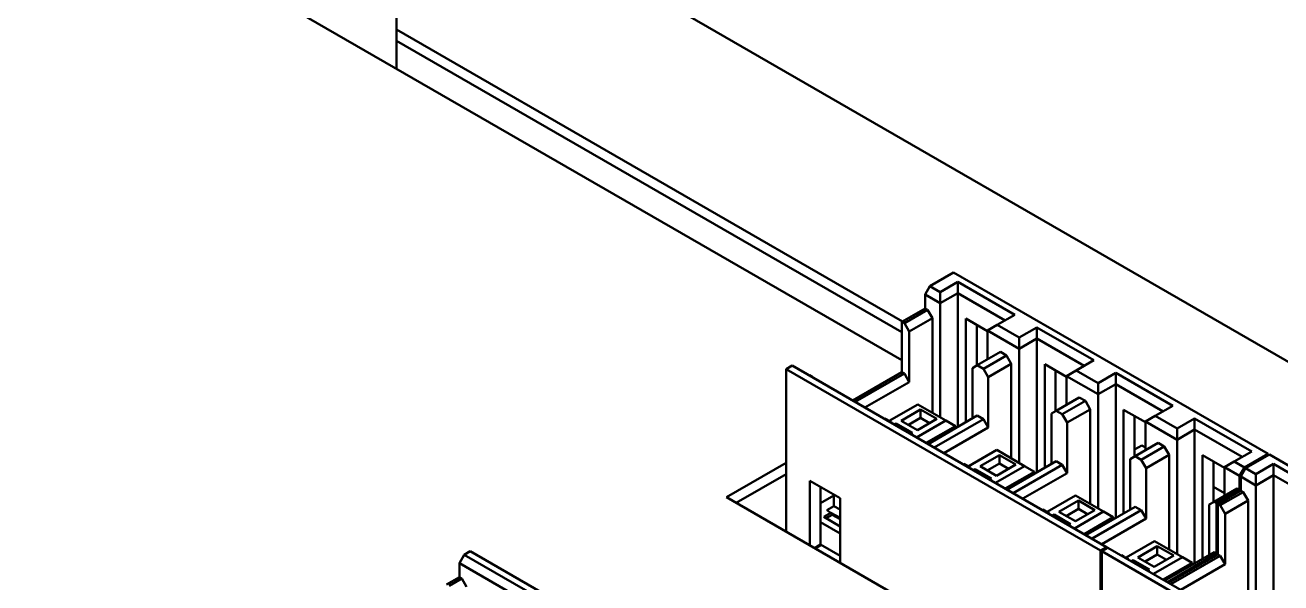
# Model space of a CAD drawing. Header units: millimetres. Extents: x 1021 to 2778, y -197 to 600.
# Drawn here: x 1591.8 to 1664.9, y 461.3 to 493.8 of the extents above; entities that cross this region are included whole.
import ezdxf

# ---------------------------------------------------------------- set-up
doc = ezdxf.new("R2010")
doc.units = ezdxf.units.MM
doc.header["$LTSCALE"] = 2
doc.layers.add('외형선(ISO)', color=7, linetype='Continuous', lineweight=50)

msp = doc.modelspace()

# ---------------------------------------------------------------- linework, layer by layer
at = {"layer": '외형선(ISO)'}
for p, q in [((1607.0537, 507.8347), (1769.6882, 413.9376)), ((1642.8686, 474.2563), (1590.8471, 504.2909)), ((1613.4353, 502.0682), (1613.4353, 491.2496)), ((1613.4353, 493.5358), (1642.904, 476.522)), ((1642.8686, 475.8893), (1613.4353, 492.8826)), ((1644.495, 478.5837), (1645.8738, 479.3798)), ((1645.8738, 479.3798), (1664.1879, 468.8062)), ((1644.2121, 478.0938), (1644.495, 478.5837)), ((1644.495, 478.5837), (1645.096, 478.2367)), ((1645.096, 478.2367), (1646.1213, 478.8286)), ((1645.096, 478.2367), (1645.096, 477.5835)), ((1646.1213, 478.8286), (1649.4447, 476.9099)), ((1646.1213, 478.1755), (1646.1213, 478.8286)), ((1644.2121, 477.2773), (1644.2121, 478.0938)), ((1645.096, 477.5835), (1644.2121, 478.0938)), ((1646.1213, 478.1755), (1645.096, 477.5835)), ((1645.096, 477.5835), (1645.096, 470.929)), ((1648.879, 476.5833), (1646.1213, 478.1755)), ((1646.1213, 478.1755), (1646.1213, 470.3779)), ((1644.2121, 477.2773), (1642.8686, 476.5016)), ((1643.01, 476.42), (1644.3535, 477.1957)), ((1644.3535, 477.1957), (1644.2121, 477.2773)), ((1644.3535, 477.1957), (1644.6364, 476.7058)), ((1649.4447, 476.9099), (1648.4194, 476.3179)), ((1642.8686, 473.5622), (1642.8686, 476.5016)), ((1642.8686, 476.5016), (1643.01, 476.42)), ((1643.2929, 475.9301), (1643.01, 476.42)), ((1644.6364, 476.7058), (1643.2929, 475.9301)), ((1644.6364, 476.7058), (1644.6364, 471.1944)), ((1646.5809, 476.6853), (1646.5809, 470.6433)), ((1646.5809, 476.6853), (1647.8537, 475.9505)), ((1647.2173, 473.9501), (1647.2173, 476.3179)), ((1647.8537, 475.9913), (1648.4194, 476.3179)), ((1648.4194, 476.3179), (1649.6922, 475.5831)), ((1649.6922, 475.5831), (1650.7175, 476.175)), ((1650.7175, 476.175), (1654.0409, 474.2563)), ((1650.7175, 475.5218), (1650.7175, 476.175)), ((1643.2929, 475.9301), (1643.2929, 472.9907)), ((1649.6922, 474.9299), (1647.8537, 475.9913)), ((1647.8537, 475.9913), (1647.8537, 474.3175)), ((1649.6922, 475.5831), (1649.6922, 474.9299)), ((1650.7175, 475.5218), (1649.6922, 474.9299)), ((1653.4752, 473.9297), (1650.7175, 475.5218)), ((1650.7175, 475.5218), (1650.7175, 467.7243)), ((1648.5962, 474.7462), (1647.2527, 473.9705)), ((1648.9497, 474.542), (1648.5962, 474.7462)), ((1649.6922, 474.9299), (1649.6922, 468.2754)), ((1636.1158, 473.746), (1636.4693, 473.9501)), ((1654.7834, 463.3765), (1636.4693, 473.9501)), ((1647.2527, 473.9705), (1646.9698, 473.8072)), ((1647.2173, 474.0317), (1647.288, 473.9909)), ((1647.2527, 473.9705), (1647.6062, 473.7664)), ((1647.6062, 473.7664), (1648.9497, 474.542)), ((1649.2326, 474.0521), (1647.8891, 473.2765)), ((1648.9497, 474.542), (1649.2326, 474.0521)), ((1649.2326, 474.0521), (1649.2326, 468.5408)), ((1651.1771, 474.0317), (1651.1771, 467.9897)), ((1651.1771, 474.0317), (1652.4499, 473.2969)), ((1654.0409, 474.2563), (1653.0156, 473.6643)), ((1654.4298, 463.1723), (1636.1158, 473.746)), ((1636.1158, 464.2746), (1636.1158, 473.746)), ((1637.4946, 473.3989), (1637.4593, 473.3785)), ((1637.636, 473.3173), (1637.4946, 473.3989)), ((1637.6007, 473.2969), (1637.636, 473.3173)), ((1637.636, 473.3173), (1637.6714, 473.2561)), ((1642.8686, 473.5622), (1640.0048, 471.9088)), ((1640.1463, 471.8272), (1643.01, 473.4806)), ((1643.01, 473.4806), (1642.8686, 473.5622)), ((1643.01, 473.4806), (1643.2929, 472.9907)), ((1646.9698, 470.8678), (1646.9698, 473.8072)), ((1647.8891, 473.2765), (1647.6062, 473.7664)), ((1647.8891, 473.2765), (1647.8891, 470.3371)), ((1651.8135, 471.2965), (1651.8135, 473.6643)), ((1652.4499, 473.3377), (1653.0156, 473.6643)), ((1654.2884, 472.2763), (1652.4499, 473.3377)), ((1652.4499, 473.3377), (1652.4499, 471.6639)), ((1653.0156, 473.6643), (1654.2884, 472.9295)), ((1654.2884, 472.9295), (1655.3137, 473.5214)), ((1655.3137, 473.5214), (1658.6371, 471.6027)), ((1655.3137, 472.8682), (1655.3137, 473.5214)), ((1643.2929, 472.9907), (1640.7119, 471.5006)), ((1654.2884, 472.9295), (1654.2884, 472.2763)), ((1655.3137, 472.8682), (1654.2884, 472.2763)), ((1658.0714, 471.2761), (1655.3137, 472.8682)), ((1655.3137, 472.8682), (1655.3137, 465.0707)), ((1643.7879, 471.6843), (1642.1262, 470.7249)), ((1645.4142, 470.7453), (1643.7879, 471.6843)), ((1653.1924, 472.0926), (1651.8489, 471.3169)), ((1652.2024, 471.1128), (1653.5459, 471.8884)), ((1653.5459, 471.8884), (1653.1924, 472.0926)), ((1653.5459, 471.8884), (1653.8288, 471.3985)), ((1654.2884, 472.2763), (1654.2884, 465.6218)), ((1642.8156, 470.7351), (1643.947, 471.3883)), ((1643.947, 470.8984), (1643.2399, 470.4902)), ((1643.947, 471.3883), (1644.9016, 470.8372)), ((1643.947, 471.3883), (1643.947, 470.8984)), ((1644.4773, 470.5922), (1643.947, 470.8984)), ((1647.2527, 471.0311), (1644.3889, 469.3777)), ((1647.6062, 470.827), (1647.2527, 471.0311)), ((1651.8489, 471.3169), (1651.566, 471.1536)), ((1651.566, 468.2142), (1651.566, 471.1536)), ((1651.8135, 471.3781), (1651.8842, 471.3373)), ((1651.8489, 471.3169), (1652.2024, 471.1128)), ((1652.4853, 470.6229), (1652.2024, 471.1128)), ((1653.8288, 471.3985), (1652.4853, 470.6229)), ((1653.8288, 471.3985), (1653.8288, 465.8872)), ((1655.7733, 471.3781), (1655.7733, 465.336)), ((1655.7733, 471.3781), (1657.0461, 470.6433)), ((1656.4097, 468.6429), (1656.4097, 471.0107)), ((1657.0461, 470.6841), (1657.6118, 471.0107)), ((1658.6371, 471.6027), (1657.6118, 471.0107)), ((1657.6118, 471.0107), (1658.8846, 470.2758)), ((1641.8787, 470.8678), (1641.8433, 470.8474)), ((1642.2322, 470.6637), (1641.8787, 470.8678)), ((1642.1969, 470.6433), (1642.2322, 470.6637)), ((1642.2322, 470.6637), (1642.2676, 470.6024)), ((1642.4267, 470.5106), (1642.5327, 470.5718)), ((1642.5327, 470.5718), (1643.4873, 470.0207)), ((1642.5327, 470.5718), (1642.5327, 470.4494)), ((1643.7702, 470.184), (1642.8156, 470.7351)), ((1643.7172, 469.7655), (1645.4142, 470.7453)), ((1644.9016, 470.8372), (1643.7702, 470.184)), ((1645.9799, 470.4187), (1644.2828, 469.4389)), ((1644.7425, 469.1736), (1647.6062, 470.827)), ((1647.8891, 470.3371), (1645.3081, 468.847)), ((1645.9799, 470.4187), (1645.4142, 470.7453)), ((1645.9799, 470.4187), (1645.9799, 470.2963)), ((1647.6062, 470.827), (1647.8891, 470.3371)), ((1652.4853, 470.6229), (1652.4853, 467.6835)), ((1658.8846, 469.6227), (1657.0461, 470.6841)), ((1657.0461, 470.6841), (1657.0461, 469.0103)), ((1658.8846, 470.2758), (1659.9099, 470.8678)), ((1658.8846, 470.2758), (1658.8846, 469.6227)), ((1659.9099, 470.2146), (1658.8846, 469.6227)), ((1659.9099, 470.8678), (1663.2333, 468.949)), ((1659.9099, 470.2146), (1659.9099, 470.8678)), ((1662.6676, 468.6224), (1659.9099, 470.2146)), ((1659.9099, 470.2146), (1659.9099, 462.4171)), ((1643.4873, 470.0207), (1643.3813, 469.9595)), ((1657.7886, 469.4389), (1656.4451, 468.6633)), ((1658.1421, 469.2348), (1657.7886, 469.4389)), ((1658.8846, 469.6227), (1658.8846, 462.9682)), ((1648.3841, 469.0307), (1646.7224, 468.0713)), ((1647.4118, 468.0815), (1648.5432, 468.7347)), ((1650.0104, 468.0917), (1648.3841, 469.0307)), ((1648.5432, 468.7347), (1649.4977, 468.1836)), ((1648.5432, 468.7347), (1648.5432, 468.2448)), ((1656.4097, 469.0511), (1656.834, 469.2961)), ((1656.7986, 468.4591), (1658.1421, 469.2348)), ((1656.834, 469.2961), (1657.0461, 469.1736)), ((1658.425, 468.7449), (1657.0815, 467.9692)), ((1658.1421, 469.2348), (1658.425, 468.7449)), ((1658.425, 468.7449), (1658.425, 463.2336)), ((1660.3695, 468.7245), (1660.3695, 462.6824)), ((1660.3695, 468.7245), (1661.6423, 467.9897)), ((1663.2333, 468.949), (1662.208, 468.3571)), ((1664.1879, 468.8062), (1662.809, 468.0101)), ((1662.8797, 467.9692), (1664.2586, 468.7653)), ((1664.1879, 468.7245), (1664.1879, 468.8062)), ((1664.2586, 468.7653), (1682.5727, 458.1917)), ((1632.6509, 466.275), (1636.1158, 468.2754)), ((1646.4749, 468.2142), (1646.4395, 468.1938)), ((1646.8284, 468.0101), (1646.4749, 468.2142)), ((1646.7931, 467.9897), (1646.8284, 468.0101)), ((1646.8284, 468.0101), (1646.8638, 467.9488)), ((1648.3664, 467.5304), (1647.4118, 468.0815)), ((1648.5432, 468.2448), (1647.836, 467.8366)), ((1648.3133, 467.1119), (1650.0104, 468.0917)), ((1649.4977, 468.1836), (1648.3664, 467.5304)), ((1649.0735, 467.9386), (1648.5432, 468.2448)), ((1651.8489, 468.3775), (1648.9851, 466.7241)), ((1649.3387, 466.52), (1652.2024, 468.1734)), ((1650.5761, 467.7651), (1650.0104, 468.0917)), ((1652.2024, 468.1734), (1651.8489, 468.3775)), ((1652.2024, 468.1734), (1652.4853, 467.6835)), ((1656.4451, 468.6633), (1656.1622, 468.5)), ((1656.1622, 465.5606), (1656.1622, 468.5)), ((1656.4451, 468.6633), (1656.7986, 468.4591)), ((1657.0815, 467.9692), (1656.7986, 468.4591)), ((1657.0815, 467.9692), (1657.0815, 465.0299)), ((1661.0059, 465.9892), (1661.0059, 468.3571)), ((1661.6423, 468.0305), (1662.208, 468.3571)), ((1662.5262, 467.5202), (1661.6423, 468.0305)), ((1661.6423, 468.0305), (1661.6423, 466.3567)), ((1662.208, 468.3571), (1662.809, 468.0101)), ((1662.809, 468.0101), (1662.5262, 467.5202)), ((1662.5969, 467.4793), (1662.8797, 467.9692)), ((1662.8797, 467.9692), (1663.4808, 467.6222)), ((1663.4808, 467.6222), (1664.5061, 468.2142)), ((1664.5061, 468.2142), (1667.8295, 466.2954)), ((1664.5061, 467.561), (1664.5061, 468.2142)), ((1636.1158, 467.6222), (1633.2166, 465.9484)), ((1647.0229, 467.857), (1647.1289, 467.9182)), ((1647.1289, 467.9182), (1648.0835, 467.3671)), ((1647.1289, 467.9182), (1647.1289, 467.7957)), ((1648.0835, 467.3671), (1647.9775, 467.3058)), ((1650.5761, 467.7651), (1648.879, 466.7853)), ((1652.4853, 467.6835), (1649.9043, 466.1934)), ((1650.5761, 467.7651), (1650.5761, 467.6426)), ((1662.5262, 466.7037), (1662.5262, 467.5202)), ((1662.5969, 466.6629), (1662.5969, 467.4793)), ((1663.4808, 466.969), (1662.5969, 467.4793)), ((1663.4808, 467.6222), (1663.4808, 466.969)), ((1664.5061, 467.561), (1663.4808, 466.969)), ((1667.2638, 465.9688), (1664.5061, 467.561)), ((1664.5061, 467.561), (1664.5061, 459.7635)), ((1637.4946, 463.4785), (1637.4946, 467.2344)), ((1637.4946, 467.2344), (1639.2624, 466.2138)), ((1638.131, 466.867), (1638.131, 464.8257)), ((1661.0059, 466.8874), (1661.6423, 466.52)), ((1662.3848, 466.7853), (1661.0413, 466.0097)), ((1661.1827, 465.928), (1662.5262, 466.7037)), ((1662.5969, 466.6629), (1661.2534, 465.8872)), ((1661.3948, 465.8055), (1662.7383, 466.5812)), ((1662.5262, 466.7037), (1662.3848, 466.7853)), ((1662.7383, 466.5812), (1662.5969, 466.6629)), ((1662.7383, 466.5812), (1663.0212, 466.0913)), ((1663.4808, 466.969), (1663.4808, 460.3146)), ((1709.7256, 421.776), (1632.6509, 466.275)), ((1638.9088, 466.3771), (1638.131, 465.928)), ((1638.9088, 466.4179), (1638.9088, 465.7647)), ((1639.2624, 466.2138), (1639.2624, 462.4579)), ((1652.9803, 466.3771), (1651.3185, 465.4177)), ((1652.008, 465.4279), (1653.1393, 466.0811)), ((1654.6066, 465.4381), (1652.9803, 466.3771)), ((1653.1393, 466.0811), (1654.0939, 465.53)), ((1653.1393, 466.0811), (1653.1393, 465.5912)), ((1661.0413, 466.0097), (1660.7584, 465.8464)), ((1660.7584, 462.907), (1660.7584, 465.8464)), ((1661.0413, 466.0097), (1661.1827, 465.928)), ((1661.1827, 462.9886), (1661.1827, 465.928)), ((1661.2534, 462.9478), (1661.2534, 465.8872)), ((1661.2534, 465.8872), (1661.3948, 465.8055)), ((1661.6777, 465.3156), (1661.3948, 465.8055)), ((1663.0212, 466.0913), (1661.6777, 465.3156)), ((1663.0212, 466.0913), (1663.0212, 460.58)), ((1638.3078, 465.1319), (1638.732, 465.3769)), ((1639.2624, 464.5808), (1638.3078, 465.1319)), ((1638.8028, 465.2544), (1638.4492, 465.0503)), ((1638.9088, 465.7647), (1638.4846, 465.5198)), ((1638.732, 465.3769), (1638.4846, 465.5198)), ((1639.2624, 465.0707), (1638.732, 465.3769)), ((1638.732, 465.3769), (1638.8028, 465.2544)), ((1639.2624, 464.989), (1638.8028, 465.2544)), ((1638.9088, 465.7647), (1639.2624, 465.5606)), ((1651.0711, 465.5606), (1651.0357, 465.5402)), ((1651.4246, 465.3565), (1651.0711, 465.5606)), ((1651.3893, 465.336), (1651.4246, 465.3565)), ((1651.4246, 465.3565), (1651.46, 465.2952)), ((1651.6191, 465.2034), (1651.7251, 465.2646)), ((1651.7251, 465.2646), (1652.6797, 464.7135)), ((1651.7251, 465.2646), (1651.7251, 465.1421)), ((1652.9626, 464.8768), (1652.008, 465.4279)), ((1653.1393, 465.5912), (1652.4322, 465.183)), ((1652.9095, 464.4583), (1654.6066, 465.4381)), ((1654.0939, 465.53), (1652.9626, 464.8768)), ((1653.6697, 465.285), (1653.1393, 465.5912)), ((1655.1723, 465.1115), (1653.4752, 464.1317)), ((1656.4451, 465.7239), (1653.5813, 464.0705)), ((1653.9348, 463.8663), (1656.7986, 465.5198)), ((1655.1723, 465.1115), (1654.6066, 465.4381)), ((1655.1723, 465.1115), (1655.1723, 464.989)), ((1656.7986, 465.5198), (1656.4451, 465.7239)), ((1656.7986, 465.5198), (1657.0815, 465.0299)), ((1661.6777, 465.3156), (1661.6777, 462.3762)), ((1638.131, 464.8257), (1639.2624, 464.1725)), ((1638.131, 464.8257), (1638.131, 463.5193)), ((1652.6797, 464.7135), (1652.5737, 464.6522)), ((1657.0815, 465.0299), (1654.5005, 463.5398)), ((1657.5764, 463.7235), (1655.9147, 462.7641)), ((1659.2028, 462.7845), (1657.5764, 463.7235)), ((1617.0946, 462.4375), (1617.3774, 462.9274)), ((1617.3774, 462.9274), (1617.731, 463.1315)), ((1617.3774, 462.9274), (1635.6915, 452.3537)), ((1617.731, 463.1315), (1636.045, 452.5579)), ((1638.131, 463.5193), (1637.7775, 463.3152)), ((1637.8128, 463.2948), (1638.1664, 463.4989)), ((1638.131, 463.5193), (1639.2624, 462.8661)), ((1654.7834, 463.3765), (1654.4298, 463.1723)), ((1654.4298, 453.701), (1654.4298, 463.1723)), ((1654.5005, 463.1315), (1654.8541, 463.3356)), ((1672.8146, 452.5579), (1654.5005, 463.1315)), ((1654.5005, 453.6601), (1654.5005, 463.1315)), ((1654.8541, 463.3356), (1654.7834, 463.3765)), ((1673.1681, 452.762), (1654.8541, 463.3356)), ((1655.6673, 462.907), (1655.6319, 462.8866)), ((1655.8087, 462.8253), (1655.6673, 462.907)), ((1656.6042, 462.7743), (1657.7355, 463.4275)), ((1657.7355, 462.9376), (1657.0284, 462.5293)), ((1658.6901, 462.8763), (1657.5588, 462.2231)), ((1657.7355, 463.4275), (1658.6901, 462.8763)), ((1657.7355, 463.4275), (1657.7355, 462.9376)), ((1658.2659, 462.6314), (1657.7355, 462.9376)), ((1661.0413, 463.0703), (1658.1775, 461.4169)), ((1658.3189, 461.3352), (1661.1827, 462.9886)), ((1661.2534, 462.9478), (1658.3896, 461.2944)), ((1658.531, 461.2127), (1661.3948, 462.8661)), ((1661.1827, 462.9886), (1661.0413, 463.0703)), ((1661.3948, 462.8661), (1661.2534, 462.9478)), ((1661.3948, 462.8661), (1661.6777, 462.3762)), ((1617.0946, 461.621), (1617.0946, 462.4375)), ((1635.4086, 451.8638), (1617.0946, 462.4375)), ((1655.7733, 462.8049), (1655.8087, 462.8253)), ((1655.8087, 462.7845), (1655.8087, 462.8253)), ((1655.8794, 462.7845), (1655.844, 462.7641)), ((1656.0208, 462.7028), (1655.8794, 462.7845)), ((1655.9855, 462.6824), (1656.0208, 462.7028)), ((1656.0208, 462.7028), (1656.0562, 462.6416)), ((1656.2153, 462.5497), (1656.3213, 462.611)), ((1656.3213, 462.611), (1657.2759, 462.0599)), ((1656.3213, 462.611), (1656.3213, 462.4885)), ((1657.5588, 462.2231), (1656.6042, 462.7743)), ((1657.5057, 461.8047), (1659.2028, 462.7845)), ((1659.7685, 462.4579), (1658.0714, 461.4781)), ((1661.6777, 462.3762), (1659.0967, 460.8861)), ((1659.7685, 462.4579), (1659.2028, 462.7845)), ((1659.7685, 462.4579), (1659.7685, 462.3354)), ((1617.0946, 461.621), (1616.3521, 461.1923)), ((1616.4935, 461.1107), (1617.236, 461.5393)), ((1617.236, 461.5393), (1617.0946, 461.621)), ((1617.236, 461.5393), (1617.5188, 461.0494)), ((1657.2759, 462.0599), (1657.1699, 461.9986))]:
    msp.add_line(p, q, dxfattribs=at)

doc.saveas('drawing.dxf')
